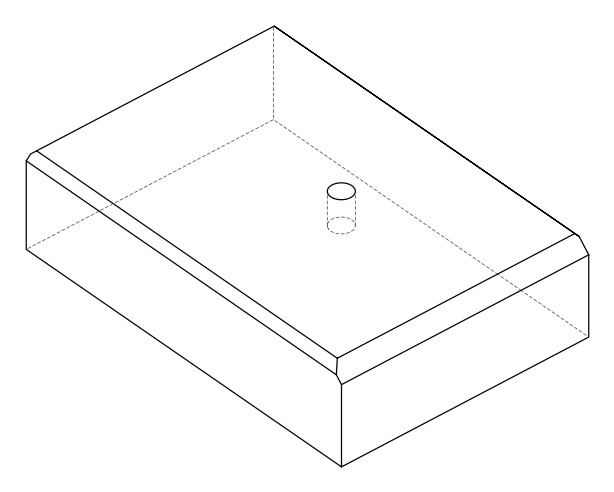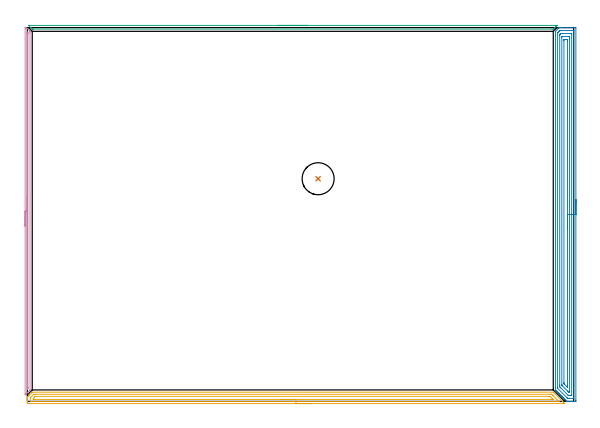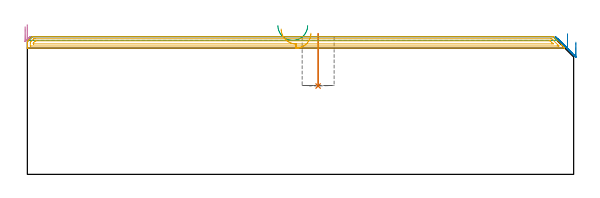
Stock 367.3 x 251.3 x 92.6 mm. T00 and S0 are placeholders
(PLAN: 5 operations, 1 tool changes, 26.2 min)
(1 INDEXABLE_INSERT_DRILL_BLIND_HOLE_FROM_SOLID | STEP1POCKET | NXT0302_014 | 0.14 min | 11950 mm3)
(2 AREA_MILL | FG_CHAMFER_SURFACE | UGT0205_001 | 10.25 min | 23583 mm3)
(3 AREA_MILL_1 | FG_CHAMFER_SURFACE_1 | UGT0205_001 | 2.98 min | 1108 mm3)
(4 AREA_MILL_2 | FG_CHAMFER_SURFACE_2 | UGT0205_001 | 4.05 min | 1352 mm3)
(5 AREA_MILL_3 | FG_CHAMFER_SURFACE_3 | UGT0205_001 | 8.78 min | 10536 mm3)
(TOOL NXT0302_014 | Index. Insert Drill 21.5mm [880-D2150L25-03] | D21.5 PA176 FL65 Z2)
(TOOL UGT0205_001 | Chamfer Mill 20 x 3 x 45 deg. | D20 FL50 Z2)
(OP 1 INDEXABLE_INSERT_DRILL_BLIND_HOLE_FROM_SOLID)
G17 G21 G94 G90
T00 M6
G54
G17 G0 G90 X195.5 Y149.7 S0 M3
G43 Z102.6 H1
G94 G81 G98 Z59.4 F250. R94.6
G80
M5
M2
(OP 2 AREA_MILL)
G17 G21 G94 G90
T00 M6
G54
G17 G0 G90 X368.8 Y135.65 S1061 M3
G43 Z102.6 H0
Z88.9
G94 G1 Y135.612 Z88.028 F250.
Y135.498 Z87.163
Y135.309 Z86.312
Y135.047 Z85.48
Y134.713 Z84.674
Y134.31 Z83.9
Y133.842 Z83.164
Y133.31 Z82.472
Y132.721 Z81.829
Y132.078 Z81.24
Y131.386 Z80.708
Y130.65 Z80.24
Y129.876 Z79.837
Y129.07 Z79.503
Y128.238 Z79.241
Y127.386 Z79.052
Y126.522 Z78.938
Y125.65 Z78.9
Y0.903
X368.799 Y0.615 Z78.901
X368.793 Y0.018 Z78.904
X368.791 Y0.007 Z78.905
X368.196 Y0. Z79.5
X366.412 Z81.283
X364.963 Z82.734
X364.627 Z83.069
X363.955 Z83.744
X363.073 Z84.626
X362.842 Y0.002 Z84.857
X362.808 Y0.004 Z84.891
X362.783 Y0.019 Z84.915
X362.656 Y0.144 Z85.043
X362.136 Y0.664 Z85.564
X361.95 Y0.848 Z85.747
X361.887 Y0.912 Z85.812
X361.716 Y1.084 Z85.983
X361.653 Y1.146 Z86.044
X361.59 Y1.21 Z86.109
X361.418 Y1.381 Z86.281
X361.355 Y1.443 Z86.341
X361.292 Y1.508 Z86.407
X361.121 Y1.678 Z86.578
X361.058 Y1.741 Z86.639
X360.994 Y1.805 Z86.705
X360.824 Y1.976 Z86.875
X360.76 Y2.038 Z86.936
X360.696 Y2.103 Z87.003
X360.527 Y2.273 Z87.172
X360.463 Y2.336 Z87.234
X360.399 Y2.401 Z87.3
X360.23 Y2.57 Z87.469
X360.165 Y2.633 Z87.531
X360.101 Y2.699 Z87.598
X359.932 Y2.867 Z87.767
X359.868 Y2.93 Z87.829
X359.803 Y2.996 Z87.896
X359.635 Y3.164 Z88.064
X359.57 Y3.228 Z88.126
X359.506 Y3.294 Z88.193
X359.338 Y3.462 Z88.361
X359.273 Y3.525 Z88.423
X359.208 Y3.592 Z88.491
X359.041 Y3.759 Z88.658
X358.976 Y3.823 Z88.721
X358.91 Y3.889 Z88.789
X358.744 Y4.056 Z88.955
X358.678 Y4.12 Z89.018
X358.613 Y4.187 Z89.087
X358.447 Y4.353 Z89.253
X358.381 Y4.418 Z89.316
X358.315 Y4.485 Z89.384
X358.149 Y4.65 Z89.55
X358.083 Y4.715 Z89.613
X358.017 Y4.782 Z89.682
X357.852 Y4.947 Z89.847
X357.786 Y5.013 Z89.911
X357.719 Y5.08 Z89.98
X357.555 Y5.245 Z90.144
X357.488 Y5.31 Z90.208
X357.422 Y5.378 Z90.277
X357.258 Y5.542 Z90.441
X357.191 Y5.607 Z90.505
X357.124 Y5.676 Z90.575
X356.961 Y5.839 Z90.738
X356.894 Y5.905 Z90.803
X356.826 Y5.973 Z90.873
X356.663 Y6.136 Z91.036
X356.596 Y6.202 Z91.1
X356.529 Y6.271 Z91.17
X356.366 Y6.433 Z91.333
X356.299 Y6.5 Z91.398
X356.231 Y6.569 Z91.468
X356.069 Y6.731 Z91.63
X356.001 Y6.797 Z91.695
X355.933 Y6.866 Z91.766
X355.768 Y7.032 Z91.932
X355.573 Y7.227 Z92.127
X355.364 Y7.436 Z92.335
X355.14 Y7.662 Z92.558
X355.106 Y7.705 Z92.592
X355.1 Y7.759 Z92.6
Y248.006
X355.106 Y248.804 Z92.591
X355.199 Y248.899 Z92.5
X355.258 Y248.959 Z92.44
X357.431 Y251.132 Z90.267
X357.488 Y251.189 Z90.209
X357.594 Y251.293 Z90.103
X357.609 Y251.298 Z90.088
X357.873 Y251.3 Z89.822
X358.16 Z89.539
X359.609 Z88.087
X363.198 Z84.498
X365.241 Z82.456
X368.196 Z79.501
X368.477 Y251.298 Z79.22
X368.792 Y251.29 Z78.906
X368.799 Y250.975 Z78.899
X368.8 Y125.65 Z78.9
X367.386 Z80.314
Y2.319
X367.384 Y2.237 Z80.316
X367.379 Y2.074 Z80.321
X367.373 Y2.009 Z80.327
X367.353 Y2.006 Z80.347
X367.304 Y2.003 Z80.396
X366.812 Y2. Z80.888
X364.135 Z83.565
X363.735 Y2.004 Z83.965
X363.335 Y2.01 Z84.365
X363.239 Y2.023 Z84.461
X363.183 Y2.074 Z84.517
X363.071 Y2.181 Z84.629
X362.849 Y2.401 Z84.851
X356.597 Y8.653 Z91.103
X356.545 Y8.716 Z91.155
X356.521 Y8.757 Z91.179
X356.518 Y8.972 Z91.182
X356.515 Y9.3 Z91.185
Y247.277
X356.517 Y247.44 Z91.183
X356.522 Y247.76 Z91.178
X356.596 Y247.842 Z91.104
X356.676 Y247.926 Z91.024
X356.756 Y248.006 Z90.944
X357.488 Y248.739 Z90.212
X357.649 Y248.899 Z90.051
X358.019 Y249.261 Z89.681
X358.042 Y249.28 Z89.658
X358.081 Y249.29 Z89.619
X358.181 Y249.295 Z89.519
X358.381 Y249.299 Z89.319
X358.873 Y249.3 Z88.827
X362.442 Z85.258
X366.011 Z81.689
X366.904 Z80.796
X367.304 Y249.297 Z80.396
X367.36 Y249.294 Z80.34
X367.372 Y249.291 Z80.328
X367.379 Y249.252 Z80.321
X367.383 Y249.145 Z80.317
X367.385 Y248.981 Z80.315
X367.386 Y248.899 Z80.314
Y125.65
X365.972 Z81.728
X365.971 Y4.187 Z81.729
X365.97 Y4.074 Z81.73
X365.967 Y4.019 Z81.733
X365.966 Y4.012 Z81.734
X365.946 Y4.008 Z81.754
X365.893 Y4.004 Z81.807
X365.706 Y4. Z81.994
X364.627 Z83.073
X363.918 Y4.004 Z83.782
X363.735 Y4.01 Z83.965
X363.682 Y4.029 Z84.018
X363.626 Y4.081 Z84.074
X363.514 Y4.187 Z84.186
X359.046 Y8.653 Z88.654
X358.381 Y9.32 Z89.319
X358.157 Y9.546 Z89.543
X357.935 Y9.777 Z89.765
X357.932 Y9.995 Z89.768
X357.93 Y10.439 Z89.77
X357.929 Y10.891 Z89.771
Y245.779
X357.93 Y246.22 Z89.77
X357.934 Y246.667 Z89.766
X357.935 Y246.722 Z89.765
X357.963 Y246.753 Z89.737
X358.039 Y246.835 Z89.661
X358.312 Y247.113 Z89.388
X358.347 Y247.147 Z89.353
X358.381 Y247.179 Z89.319
X358.476 Y247.264 Z89.224
X358.515 Y247.29 Z89.185
X358.557 Y247.293 Z89.143
X358.733 Y247.297 Z88.967
X359.086 Y247.3 Z88.614
X359.273 Z88.427
X365.519 Z82.181
X365.706 Y247.298 Z81.994
X365.831 Y247.295 Z81.869
X365.93 Y247.29 Z81.77
X365.965 Y247.281 Z81.735
X365.966 Y247.263 Z81.734
X365.969 Y247.113 Z81.731
X365.971 Y246.661 Z81.729
X365.972 Y125.65 Z81.728
X364.557 Z83.143
Y6.866
X364.551 Y6.049 Z83.149
X364.541 Y6.01 Z83.159
X364.492 Y6.007 Z83.208
X364.384 Y6.005 Z83.316
X364.17 Y6.01 Z83.53
X363.735 Y6.426 Z83.965
X363.284 Y6.866 Z84.416
X359.71 Y10.439 Z87.99
X359.558 Y10.592 Z88.142
X359.438 Y10.717 Z88.262
X359.361 Y10.8 Z88.339
X359.35 Y10.852 Z88.35
X359.343 Y11.262 Z88.357
Y11.332
Y244.434
X359.349 Y245.251 Z88.351
X359.359 Y245.29 Z88.341
X359.408 Y245.294 Z88.292
X359.516 Y245.298 Z88.184
X359.733 Y245.299 Z87.967
X360.165 Y245.3 Z87.535
X363.735 Z83.965
X364.18 Y245.299 Z83.52
X364.389 Y245.298 Z83.311
X364.493 Y245.294 Z83.207
X364.541 Y245.29 Z83.159
X364.55 Y245.261 Z83.15
X364.557 Y244.504 Z83.143
Y244.434
Y125.65
X363.143 Z84.557
Y10.439
X363.142 Y10.139 Z84.558
X363.138 Y9.546 Z84.562
X363.136 Y9.487 Z84.564
X363.131 Y9.479 Z84.569
X363.057 Y9.546 Z84.643
X362.842 Y9.757 Z84.858
X361.058 Y11.541 Z86.642
X360.888 Y11.714 Z86.812
X360.804 Y11.802 Z86.896
X360.765 Y11.845 Z86.935
X360.763 Y11.924 Z86.937
X360.759 Y12.225 Z86.941
X360.757 Y12.526 Z86.943
Y242.647
X360.758 Y242.947 Z86.942
X360.762 Y243.249 Z86.938
X360.764 Y243.283 Z86.936
X360.774 Y243.29 Z86.926
X360.813 Y243.294 Z86.887
X360.895 Y243.298 Z86.805
X361.058 Y243.3 Z86.642
X361.298 Z86.402
X362.19 Z85.51
X362.842 Y243.299 Z84.858
X363.086 Y243.296 Z84.614
X363.129 Y243.29 Z84.571
X363.136 Y243.279 Z84.564
X363.139 Y243.244 Z84.561
X363.142 Y242.647 Z84.558
X363.143 Y242.346 Z84.557
Y125.65
Y124.778 Z84.595
Y123.914 Z84.709
Y123.062 Z84.898
Y122.23 Z85.16
Y121.424 Z85.494
Y120.65 Z85.897
Y119.914 Z86.365
Y119.222 Z86.896
Y118.579 Z87.486
Y117.99 Z88.129
Y117.458 Z88.821
Y116.99 Z89.557
Y116.587 Z90.331
Y116.253 Z91.137
Y115.991 Z91.969
Y115.802 Z92.82
Y115.688 Z93.685
Y115.65 Z94.557
G0 Z102.6
M5
M2
(OP 3 AREA_MILL_1)
G17 G21 G94 G90
T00 M6
G54
G17 G0 G90 X168.45 Y252.8 S1061 M3
G43 Z102.6 H0
Z100.1
G94 G1 X168.488 Z99.228 F250.
X168.602 Z98.363
X168.791 Z97.512
X169.053 Z96.68
X169.387 Z95.874
X169.79 Z95.1
X170.259 Z94.364
X170.79 Z93.672
X171.379 Z93.029
X172.022 Z92.439
X172.714 Z91.908
X173.45 Z91.44
X174.224 Z91.037
X175.03 Z90.703
X175.862 Z90.441
X176.714 Z90.252
X177.578 Z90.138
X178.45 Z90.1
X356.068 Y252.799 Z90.099
X356.083 Y252.794 Z90.103
X356.068 Y252.772 Z90.126
X355.943 Y252.643 Z90.256
X355.472 Y252.171 Z90.727
X355.29 Y251.988 Z90.908
X354.778 Y251.478 Z91.422
X354.578 Y251.277 Z91.621
X354.415 Y251.112 Z91.783
X354.255 Y250.954 Z91.944
X354.131 Y250.83 Z92.068
X353.976 Y250.674 Z92.221
X353.684 Y250.386 Z92.513
X353.602 Y250.306 Z92.592
X352.79 Y250.3 Z92.6
X4.11
X3.307 Y250.303 Z92.595
X3.299 Y250.306 Z92.592
X3.216 Y250.384 Z92.514
X2.924 Y250.674 Z92.221
X2.769 Y250.83 Z92.068
X2.645 Y250.954 Z91.944
X2.485 Y251.112 Z91.783
X2.322 Y251.277 Z91.621
X0.808 Y252.792 Z90.106
X0.828 Y252.795 Z90.105
X0.981 Y252.8 Z90.1
X178.45
X179.322 Z90.138
X180.187 Z90.252
X181.038 Z90.441
X181.87 Z90.703
X182.676 Z91.037
X183.45 Z91.44
X184.186 Z91.908
X184.878 Z92.439
X185.521 Z93.029
X186.11 Z93.672
X186.642 Z94.364
X187.11 Z95.1
X187.513 Z95.874
X187.847 Z96.68
X188.109 Z97.512
X188.298 Z98.363
X188.412 Z99.228
X188.45 Z100.1
G0 Z102.6
M5
M2
(OP 4 AREA_MILL_2)
G17 G21 G94 G90
T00 M6
G54
G17 G0 G90 X-1.5 Y117.85 S1061 M3
G43 Z102.6 H0
Z99.3
G94 G1 Y117.888 Z98.428 F250.
Y118.002 Z97.563
Y118.191 Z96.712
Y118.453 Z95.88
Y118.787 Z95.074
Y119.19 Z94.3
Y119.658 Z93.564
Y120.19 Z92.872
Y120.779 Z92.229
Y121.422 Z91.64
Y122.114 Z91.108
Y122.85 Z90.64
Y123.624 Z90.237
Y124.43 Z89.903
Y125.262 Z89.641
Y126.113 Z89.452
Y126.978 Z89.338
Y127.85 Z89.3
Y251.151
X-1.497 Y251.242 Z89.303
X-1.492 Y251.3 Z89.306
X-1.13 Y251.31 Z89.669
X-0.728 Y251.323 Z90.071
X-0.402 Y251.002 Z90.395
X-0.287 Y250.887 Z90.511
X1.46 Y249.14 Z92.259
X1.684 Y248.917 Z92.481
X1.795 Y248.802 Z92.591
X1.8 Y248.024 Z92.6
X1.799 Y7.7 Z92.599
X1.354 Y7.252 Z92.151
X0.15 Y6.048 Z90.946
X0.013 Y5.912 Z90.811
X-0.146 Y5.752 Z90.651
X-0.287 Y5.611 Z90.509
X-0.434 Y5.465 Z90.364
X-0.574 Y5.325 Z90.224
X-0.724 Y5.174 Z90.072
X-0.88 Y5.019 Z89.918
X-1.001 Y4.898 Z89.797
X-1.16 Y4.737 Z89.634
X-1.327 Y4.572 Z89.471
X-1.384 Y4.515 Z89.414
X-1.495 Y4.416 Z89.303
X-1.499 Y4.425 Z89.299
X-1.5 Y127.85 Z89.3
X-0.086 Z90.714
X-0.085 Y248.024 Z90.715
X-0.084 Y248.178 Z90.716
X-0.082 Y248.215 Z90.718
X-0.08 Y248.218 Z90.72
X-0.071 Y248.213 Z90.729
X-0.036 Y248.183 Z90.764
X0.124 Y248.024 Z90.924
X0.355 Y247.783 Z91.155
X0.379 Y247.753 Z91.179
X0.381 Y247.697 Z91.181
X0.384 Y247.577 Z91.184
X0.385 Y247.336 Z91.185
X0.386 Y247.13 Z91.186
X0.385 Y9.486 Z91.185
Y9.28
X0.381 Y8.803 Z91.181
X0.379 Y8.745 Z91.179
X0.349 Y8.71 Z91.149
X0.24 Y8.592 Z91.04
X0.04 Y8.395 Z90.84
X-0.03 Y8.33 Z90.77
X-0.079 Y8.287 Z90.721
X-0.082 Y8.383 Z90.718
X-0.084 Y8.592 Z90.716
X-0.086 Y8.994 Z90.714
Y9.28
Y127.85
Y128.722 Z90.752
Y129.586 Z90.866
Y130.438 Z91.055
Y131.27 Z91.317
Y132.076 Z91.651
Y132.85 Z92.054
Y133.586 Z92.523
Y134.278 Z93.054
Y134.921 Z93.643
Y135.51 Z94.286
Y136.041 Z94.978
Y136.51 Z95.714
Y136.913 Z96.488
Y137.247 Z97.294
Y137.509 Z98.126
Y137.698 Z98.978
Y137.812 Z99.843
Y137.85 Z100.714
G0 Z102.6
M5
M2
(OP 5 AREA_MILL_3)
G17 G21 G94 G90
T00 M6
G54
G17 G0 G90 X190.65 Y-1.5 S1061 M3
G43 Z102.6 H0
Z94.9
G94 G1 X190.612 Z94.028 F250.
X190.498 Z93.163
X190.309 Z92.312
X190.047 Z91.48
X189.713 Z90.674
X189.31 Z89.9
X188.842 Z89.164
X188.31 Z88.472
X187.721 Z87.829
X187.078 Z87.24
X186.386 Z86.708
X185.65 Z86.24
X184.876 Z85.837
X184.07 Z85.503
X183.238 Z85.241
X182.386 Z85.052
X181.522 Z84.938
X180.65 Z84.9
X0.619
X0.263 Y-1.496 Z84.901
X0.01 Y-1.492 Z84.904
X0. Y-1.148 Z85.248
Y-0.879 Z85.516
Y-0.273 Z86.121
Y0.263 Z86.66
Y0.601 Z86.997
Y1.138 Z87.534
Y1.476 Z87.871
Y2.152 Z88.551
Y2.837 Z89.236
X0.001 Y2.887 Z89.285
X0.006 Y2.9 Z89.297
X0.016 Y2.917 Z89.314
X0.173 Y3.074 Z89.472
X0.322 Y3.224 Z89.62
X0.467 Y3.369 Z89.766
X0.619 Y3.521 Z89.918
X0.759 Y3.662 Z90.057
X0.895 Y3.797 Z90.194
X1.066 Y3.967 Z90.365
X2.946 Y5.848 Z92.245
X3.3 Y6.2 Z92.6
X353.533
X353.594 Y6.195 Z92.59
X353.631 Y6.166 Z92.563
X353.851 Y5.949 Z92.349
X359.065 Y0.736 Z87.133
X359.201 Y0.601 Z86.997
X359.34 Y0.461 Z86.859
X359.493 Y0.308 Z86.705
X359.638 Y0.164 Z86.559
X360.085 Y-0.285 Z86.115
X360.383 Y-0.582 Z85.816
X360.512 Y-0.71 Z85.686
X360.863 Y-1.063 Z85.337
X361.044 Y-1.244 Z85.156
X361.146 Y-1.346 Z85.053
X361.276 Y-1.479 Z84.919
X361.283 Y-1.495 Z84.903
X361.276 Y-1.499 Z84.899
X180.65 Y-1.5 Z84.9
Y-0.086 Z86.314
X2.406
X2.214 Y-0.085 Z86.315
X2.055 Y-0.081 Z86.319
X2.021 Y-0.079 Z86.321
X2.01 Y-0.063 Z86.337
X2.006 Y-0.033 Z86.367
X2.001 Y0.124 Z86.524
Y1.872 Z88.272
X2.007 Y2.35 Z88.75
X2.01 Y2.447 Z88.847
X2.071 Y2.514 Z88.914
X2.152 Y2.599 Z88.999
X2.406 Y2.857 Z89.257
X4.193 Y4.642 Z91.042
X4.311 Y4.752 Z91.152
X4.342 Y4.779 Z91.179
X4.389 Y4.781 Z91.181
X5.087 Y4.785 Z91.185
X5.278 Y4.786 Z91.186
X351.938
X352.288 Y4.784 Z91.184
X352.464 Y4.782 Z91.182
X352.547 Y4.779 Z91.179
X352.639 Y4.7 Z91.1
X353.25 Y4.099 Z90.499
X356.749 Y0.601 Z87.001
X357.107 Y0.241 Z86.641
X357.37 Y-0.032 Z86.368
X357.404 Y-0.079 Z86.321
X357.316 Y-0.082 Z86.318
X357.107 Y-0.085 Z86.315
X356.915 Y-0.086 Z86.314
X356.213
X180.65
Y1.328 Z87.728
X4.343 Y1.329 Z87.729
X4.193 Y1.33 Z87.73
X4.044 Y1.334 Z87.734
X4.01 Y1.336 Z87.736
X4.006 Y1.363 Z87.763
X4.002 Y1.413 Z87.813
X4.001 Y1.476 Z87.876
Y1.664 Z88.064
X4.006 Y1.854 Z88.254
X4.01 Y1.978 Z88.378
X4.056 Y2.045 Z88.445
X4.193 Y2.192 Z88.592
X4.714 Y2.715 Z89.115
X5.087 Y3.087 Z89.487
X5.157 Y3.156 Z89.556
X5.229 Y3.224 Z89.624
X5.384 Y3.365 Z89.765
X5.679 Y3.369 Z89.769
X5.83 Y3.371 Z89.771
X350.853
X351.5 Y3.365 Z89.765
X351.568 Y3.321 Z89.721
X351.673 Y3.224 Z89.624
X351.746 Y3.154 Z89.554
X352.639 Y2.261 Z88.661
X353.422 Y1.476 Z87.876
X353.533 Y1.359 Z87.759
X353.542 Y1.334 Z87.734
X352.639 Y1.329 Z87.729
X180.65 Y1.328 Z87.728
X179.778 Z87.766
X178.914 Z87.88
X178.062 Z88.069
X177.23 Z88.331
X176.424 Z88.665
X175.65 Z89.068
X174.914 Z89.537
X174.222 Z90.068
X173.579 Z90.657
X172.99 Z91.301
X172.458 Z91.993
X171.99 Z92.728
X171.587 Z93.502
X171.253 Z94.308
X170.991 Z95.14
X170.802 Z95.992
X170.688 Z96.857
X170.65 Z97.728
G0 Z102.6
M5
M2
